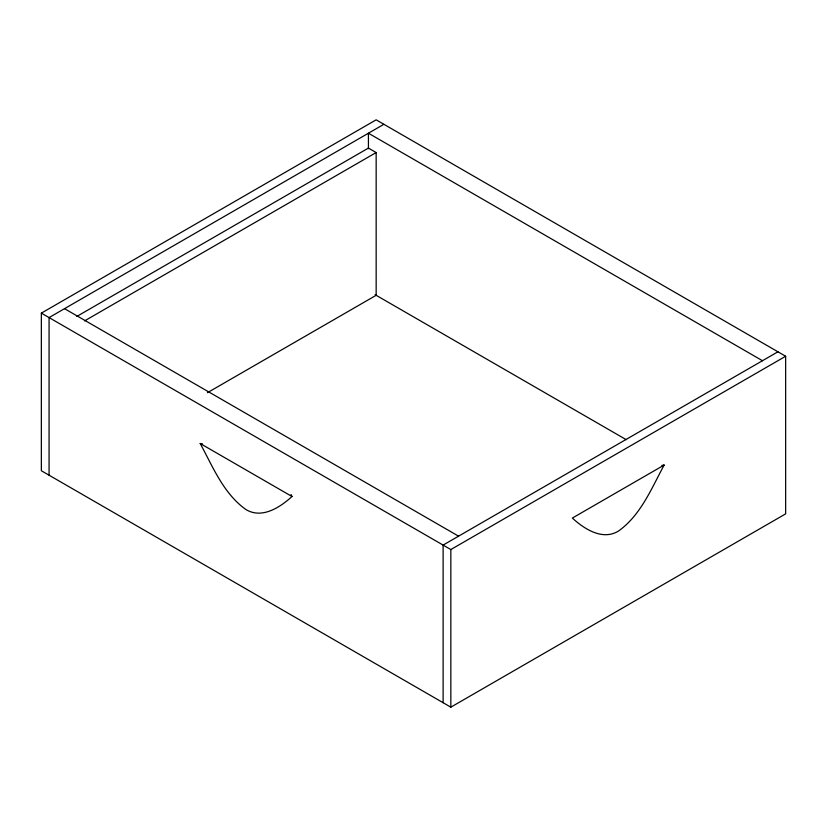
<?xml version="1.0" encoding="UTF-8"?>
<svg xmlns="http://www.w3.org/2000/svg" width="827" height="827" viewBox="0 0 827 827"><rect width="100%" height="100%" fill="white"/><g stroke="black" fill="none" stroke-linecap="round" stroke-linejoin="round"><path stroke-width="1.24" d="M664.143 465.063C651.469 488.437 640.708 515.397 618.245 531.213C602.242 540.724 584.203 528.908 572.346 518.064L664.143 465.063L661.848 465.425M291.052 494.515L291.993 496.5C280.146 507.344 262.107 519.16 246.095 509.649C223.631 493.833 212.87 466.873 200.196 443.499L202.491 443.861M41.35 313.133L376.161 119.832L785.65 356.251L785.65 513.867L450.839 707.168L41.35 470.749L41.35 313.133L450.839 549.552L785.65 356.251M383.883 124.298L49.072 317.589L49.072 475.205M76.818 316.441L368.428 148.085L376.161 152.55L376.161 295.291L207.443 392.691M84.55 320.907L376.161 152.55M777.928 351.795L443.117 545.086L443.117 702.702M762.473 360.717L368.428 133.219L368.428 148.715M375.127 294.701L626.287 439.706M64.527 308.667L458.572 536.165M200.196 443.499L291.993 496.5M450.839 549.552L450.839 707.168"/></g></svg>
